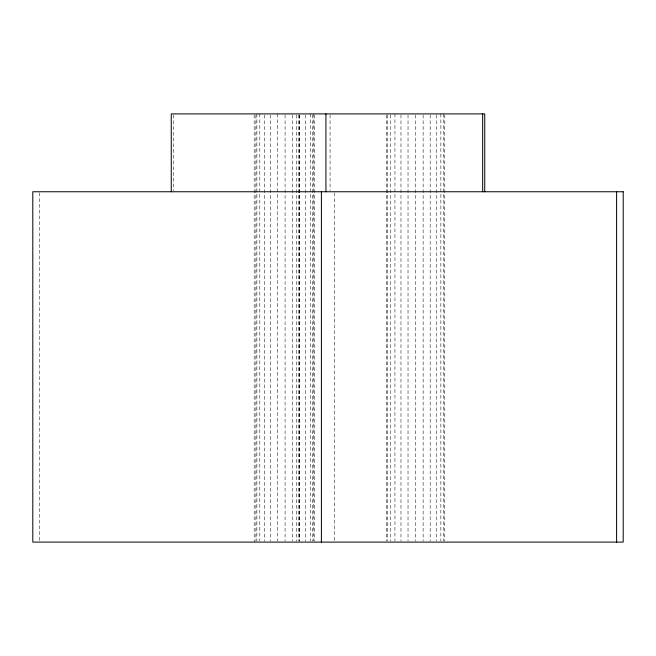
<?xml version="1.0" encoding="UTF-8"?>
<svg xmlns="http://www.w3.org/2000/svg" width="656" height="656" viewBox="0 0 656 656"><rect width="100%" height="100%" fill="white"/><g stroke="black" fill="none" stroke-linecap="round" stroke-linejoin="round"><path stroke-width="0.49" stroke-dasharray="3.28 2.46" d="M444.776 114.923L444.776 541.077M443.784 113.898L443.784 541.077M440.865 113.898L440.865 541.077M436.224 114.923L436.224 541.077M430.18 114.923L430.18 541.077M423.136 114.923L423.136 541.077M415.584 114.923L415.584 541.077M408.024 114.923L408.024 541.077M400.98 114.923L400.98 541.077M394.937 113.898L394.937 541.077M390.295 114.923L390.295 541.077M387.384 114.923L387.384 541.077M386.384 114.923L386.384 541.077M334.601 192.774L334.601 541.077M330.075 114.923L330.075 190.732M314.281 114.923L314.281 541.077M313.289 113.898L313.289 541.077M312.486 114.923L312.486 541.077M310.37 113.898L310.37 541.077M305.729 114.923L305.729 541.077M299.685 114.923L299.685 541.077M299.39 114.923L299.39 541.077M298.226 114.923L298.226 541.077M296.463 114.923L296.463 541.077M292.642 114.923L292.642 541.077M285.081 114.923L285.081 541.077M277.529 113.898L277.529 541.077M270.485 114.923L270.485 541.077M264.442 114.923L264.442 541.077M259.801 113.898L259.801 541.077M256.881 113.898L256.881 541.077M255.889 114.923L255.889 541.077M254.184 114.923L254.184 542.102M173.34 114.923L173.34 190.732M39.401 192.774L39.401 541.077"/><path stroke-width="0.98" d="M616.599 191.757L616.599 542.102M484.735 191.757L484.735 113.898L171.265 113.898L171.265 191.757M482.66 113.898L482.66 191.757M325.925 113.898L325.925 191.757M321.399 191.757L321.399 542.102M623.2 191.757L32.8 191.757L32.8 542.102L623.2 542.102L623.2 191.757"/></g></svg>
